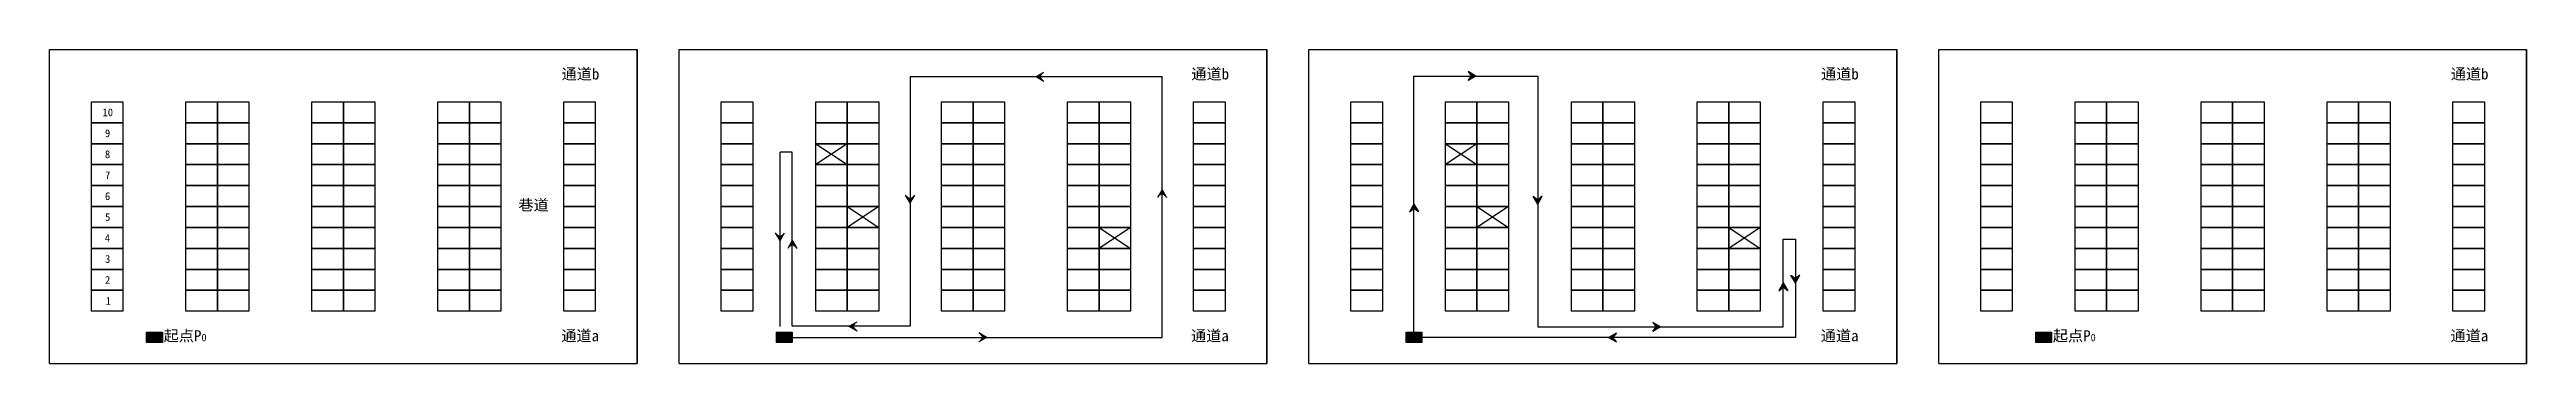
# Model space of a CAD drawing. Header units: millimetres. Extents: x 2028006 to 2146006, y 3397215 to 3412215.
import ezdxf

# ---------------------------------------------------------------- set-up
doc = ezdxf.new("R2010")
doc.units = ezdxf.units.MM
doc.header["$LTSCALE"] = 80
doc.linetypes.add('ACAD_ISO05W100', pattern=[33, 24, -3, 0, -3, 0, -3])
for name, color, linetype in [('D-GL-01-图框', 7, 'Continuous'), ('D-HT-01-粗实线', 7, 'Continuous'), ('D-HT-05-双点画线', 6, 'ACAD_ISO05W100'), ('D-HT-07-文字说明', 3, 'Continuous'), ('E-GL-01-集装单元化设备', 7, 'Continuous'), ('E-HT-01-设备外轮廓', 7, 'Continuous')]:
    doc.layers.add(name, color=color, linetype=linetype)
doc.styles.get("Standard").update_dxf_attribs({"font": 'simplex.shx'})
pattern_1 = [(0, (1080335.38, 1769698.144), (0, 3.3528), [2.4384, -0.9144]), (90, (1080335.38, 1769698.144), (-3.3528, 2e-16), [2.4384, -0.9144])]
pattern_2 = [(0, (-992312.291, -1628767.2935), (0, 3.3528), [2.4384, -0.9144]), (90, (-992312.291, -1628767.2935), (-3.3528, 2e-16), [2.4384, -0.9144])]

# ---------------------------------------------------------------- blocks, each defined once
blk = doc.blocks.new('储位1500_1000')
at = {"layer": 'E-HT-01-设备外轮廓'}
for points in [[(0, 1000), (1500, 1000), (1500, 0)], [(1500, 0), (0, 0), (0, 1000)]]:
    blk.add_lwpolyline(points, dxfattribs=at)
blk = doc.blocks.new('路径箭头')
at = {"layer": 'D-HT-01-粗实线', "true_color": 0xcd2027}
h = blk.add_hatch(dxfattribs=at)
h.set_pattern_fill('ANGLE', color=242, scale=0.48)
h.set_pattern_definition(pattern_2)
edge = h.paths.add_edge_path()
edge.add_line((0, 0), (-373, 215))
edge.add_line((-373, 215), (-208, 0))
h = blk.add_hatch(dxfattribs=at)
h.set_pattern_fill('ANGLE', color=242, scale=0.48)
h.set_pattern_definition(pattern_2)
edge = h.paths.add_edge_path()
edge.add_line((0, 0), (-373, -215))
edge.add_line((-373, -215), (-208, 0))
at = {"layer": 'D-HT-01-粗实线', "color": 242, "true_color": 0xcd2027}
for q in [(-373, 215), (-373, -215)]:
    blk.add_line((0, 0), q, dxfattribs=at)
blk = doc.blocks.new('路径箭头蓝色')
at = {"layer": 'D-HT-01-粗实线', "true_color": 0x2776bb}
h = blk.add_hatch(dxfattribs=at)
h.set_pattern_fill('ANGLE', color=152, scale=0.48)
h.set_pattern_definition(pattern_2)
edge = h.paths.add_edge_path()
edge.add_line((0, 0), (-373, 215))
edge.add_line((-373, 215), (-208, 0))
h = blk.add_hatch(dxfattribs=at)
h.set_pattern_fill('ANGLE', color=152, scale=0.48)
h.set_pattern_definition(pattern_2)
edge = h.paths.add_edge_path()
edge.add_line((0, 0), (-373, -215))
edge.add_line((-373, -215), (-208, 0))
at = {"layer": 'D-HT-01-粗实线', "color": 152, "true_color": 0x2776bb}
for p, q in [((0, 0), (-373, 215)), ((-373, 215), (-208, 0)), ((0, 0), (-373, -215)), ((-373, -215), (-208, 0))]:
    blk.add_line(p, q, dxfattribs=at)

msp = doc.modelspace()

# ---------------------------------------------------------------- hatches: boundary and pattern name
at = {"layer": 'D-HT-01-粗实线', "true_color": 0xcd2027}
h = msp.add_hatch(dxfattribs=at)
h.set_pattern_fill('ANGLE', color=242, scale=0.48)
h.set_pattern_definition(pattern_1)
edge = h.paths.add_edge_path()
edge.add_line((2072648, 3398465), (2072275, 3398681))
edge.add_line((2072275, 3398681), (2072440, 3398465))
h = msp.add_hatch(dxfattribs=at)
h.set_pattern_fill('ANGLE', color=242, scale=0.48)
h.set_pattern_definition(pattern_1)
edge = h.paths.add_edge_path()
edge.add_line((2072648, 3398465), (2072275, 3398250))
edge.add_line((2072275, 3398250), (2072440, 3398465))
at = {"layer": 'D-HT-05-双点画线', "true_color": 0x636466}
h = msp.add_hatch(dxfattribs=at)
h.set_pattern_fill('ANGLE', color=251)
h.set_pattern_definition([(0, (0, 250), (0, 6.985), [5.08, -1.905]), (90, (0, 250), (-6.985, 4e-16), [5.08, -1.905])])
edge = h.paths.add_edge_path(flags=17)
edge.add_line((2032631, 3398715), (2033381, 3398715))
edge.add_line((2033381, 3398715), (2033381, 3398215))
edge = h.paths.add_edge_path(flags=17)
edge.add_line((2033381, 3398215), (2032631, 3398215))
edge.add_line((2032631, 3398215), (2032631, 3398715))
h = msp.add_hatch(dxfattribs=at)
h.set_pattern_fill('ANGLE', color=251)
h.set_pattern_definition([(0, (30000, 250), (0, 6.985), [5.08, -1.905]), (90, (30000, 250), (-6.985, 4e-16), [5.08, -1.905])])
edge = h.paths.add_edge_path(flags=17)
edge.add_line((2062631, 3398715), (2063381, 3398715))
edge.add_line((2063381, 3398715), (2063381, 3398215))
edge = h.paths.add_edge_path(flags=17)
edge.add_line((2063381, 3398215), (2062631, 3398215))
edge.add_line((2062631, 3398215), (2062631, 3398715))
h = msp.add_hatch(dxfattribs=at)
h.set_pattern_fill('ANGLE', color=251)
h.set_pattern_definition([(0, (60000, 250), (0, 6.985), [5.08, -1.905]), (90, (60000, 250), (-6.985, 4e-16), [5.08, -1.905])])
edge = h.paths.add_edge_path(flags=17)
edge.add_line((2092631, 3398715), (2093381, 3398715))
edge.add_line((2093381, 3398715), (2093381, 3398215))
edge = h.paths.add_edge_path(flags=17)
edge.add_line((2093381, 3398215), (2092631, 3398215))
edge.add_line((2092631, 3398215), (2092631, 3398715))
h = msp.add_hatch(dxfattribs=at)
h.set_pattern_fill('ANGLE', color=251)
h.set_pattern_definition([(0, (90000, 250), (0, 6.985), [5.08, -1.905]), (90, (90000, 250), (-6.985, 4e-16), [5.08, -1.905])])
edge = h.paths.add_edge_path(flags=17)
edge.add_line((2122631, 3398715), (2123381, 3398715))
edge.add_line((2123381, 3398715), (2123381, 3398215))
edge = h.paths.add_edge_path(flags=17)
edge.add_line((2123381, 3398215), (2122631, 3398215))
edge.add_line((2122631, 3398215), (2122631, 3398715))

# ---------------------------------------------------------------- linework, layer by layer
at = {"layer": 'D-GL-01-图框'}
for points in [[(2028006, 3397215), (2028006, 3412215), (2056006, 3412215)], [(2058006, 3397215), (2058006, 3412215), (2086006, 3412215)], [(2088006, 3397215), (2088006, 3412215), (2116006, 3412215)], [(2118006, 3397215), (2118006, 3412215), (2146006, 3412215)], [(2028006, 3397215), (2028006, 3397215), (2056006, 3397215)], [(2058006, 3397215), (2058006, 3397215), (2086006, 3397215)], [(2088006, 3397215), (2088006, 3397215), (2116006, 3397215)], [(2118006, 3397215), (2118006, 3397215), (2146006, 3397215)]]:
    msp.add_lwpolyline(points, dxfattribs=at)
for points in [[(2056006, 3412215), (2056006, 3397215)], [(2086006, 3412215), (2086006, 3397215)], [(2116006, 3412215), (2116006, 3397215)], [(2146006, 3412215), (2146006, 3397215)]]:
    msp.add_lwpolyline(points, close=True, dxfattribs=at)
at = {"layer": 'D-HT-01-粗实线', "color": 242, "true_color": 0xcd2027}
for p, q in [((2069006, 3410917), (2081006, 3410917)), ((2069006, 3410917), (2069006, 3398999)), ((2081006, 3398465), (2081006, 3410917)), ((2063390, 3407304), (2062806, 3407304)), ((2063390, 3398999), (2063390, 3407304)), ((2063381, 3398465), (2081006, 3398465)), ((2069006, 3398999), (2063390, 3398999)), ((2072648, 3398465), (2072275, 3398681)), ((2072648, 3398465), (2072275, 3398250))]:
    msp.add_line(p, q, dxfattribs=at)
at = {"layer": 'D-HT-01-粗实线', "color": 152, "true_color": 0x2776bb}
for p, q in [((2093006, 3398715), (2093006, 3410943)), ((2093006, 3410943), (2098906, 3410943)), ((2098906, 3410943), (2098906, 3398966)), ((2110600, 3398966), (2110600, 3403163)), ((2110600, 3403163), (2111179, 3403163)), ((2111179, 3403163), (2111179, 3398465)), ((2111179, 3398465), (2093381, 3398465)), ((2098906, 3398966), (2110600, 3398966))]:
    msp.add_line(p, q, dxfattribs=at)
at = {"layer": 'D-HT-01-粗实线', "color": 242, "lineweight": 30, "true_color": 0xcd2027}
msp.add_line((2062806, 3398990), (2062806, 3407304), dxfattribs=at)
at = {"layer": 'E-GL-01-集装单元化设备'}
for p, q in [((2064506, 3407715), (2066006, 3406715)), ((2066006, 3407715), (2064506, 3406715)), ((2094506, 3407715), (2096006, 3406715)), ((2096006, 3407715), (2094506, 3406715)), ((2066006, 3404715), (2067506, 3403715)), ((2067506, 3404715), (2066006, 3403715)), ((2096006, 3404715), (2097506, 3403715)), ((2097506, 3404715), (2096006, 3403715)), ((2078006, 3403715), (2079506, 3402715)), ((2079506, 3403715), (2078006, 3402715)), ((2108006, 3403715), (2109506, 3402715)), ((2109506, 3403715), (2108006, 3402715))]:
    msp.add_line(p, q, dxfattribs=at)

# ---------------------------------------------------------------- block references
at = {"layer": 'D-HT-01-粗实线'}
for name, p, rotation in [('路径箭头', (2075006, 3410917), 180), ('路径箭头', (2081006, 3405518), 90), ('路径箭头', (2069006, 3404891), 270), ('路径箭头蓝色', (2093006, 3404829), 90), ('路径箭头蓝色', (2098906, 3404829), 270), ('路径箭头', (2062806, 3403085), 270), ('路径箭头', (2063390, 3403085), 90), ('路径箭头蓝色', (2110600, 3401064), 89.99999999999999), ('路径箭头蓝色', (2111179, 3401064), 270), ('路径箭头', (2066106, 3398999), 180), ('路径箭头蓝色', (2102280, 3398465), 180)]:
    msp.add_blockref(name, p, dxfattribs=dict(at, rotation=rotation))
for p in [(2095956, 3410943), (2104753, 3398966)]:
    msp.add_blockref('路径箭头蓝色', p, dxfattribs=at)
at = {"layer": 'E-HT-01-设备外轮廓'}
for p in [(2030006, 3408715), (2034506, 3408715), (2036006, 3408715), (2040506, 3408715), (2042006, 3408715), (2046506, 3408715), (2048006, 3408715), (2052506, 3408715), (2060006, 3408715), (2064506, 3408715), (2066006, 3408715), (2070506, 3408715), (2072006, 3408715), (2076506, 3408715), (2078006, 3408715), (2082506, 3408715), (2090006, 3408715), (2094506, 3408715), (2096006, 3408715), (2100506, 3408715), (2102006, 3408715), (2106506, 3408715), (2108006, 3408715), (2112506, 3408715), (2120006, 3408715), (2124506, 3408715), (2126006, 3408715), (2130506, 3408715), (2132006, 3408715), (2136506, 3408715), (2138006, 3408715), (2142506, 3408715), (2030006, 3407715), (2034506, 3407715), (2036006, 3407715), (2040506, 3407715), (2042006, 3407715), (2046506, 3407715), (2048006, 3407715), (2052506, 3407715), (2060006, 3407715), (2064506, 3407715), (2066006, 3407715), (2070506, 3407715), (2072006, 3407715), (2076506, 3407715), (2078006, 3407715), (2082506, 3407715), (2090006, 3407715), (2094506, 3407715), (2096006, 3407715), (2100506, 3407715), (2102006, 3407715), (2106506, 3407715), (2108006, 3407715), (2112506, 3407715), (2120006, 3407715), (2124506, 3407715), (2126006, 3407715), (2130506, 3407715), (2132006, 3407715), (2136506, 3407715), (2138006, 3407715), (2142506, 3407715), (2030006, 3406715), (2030006, 3405715), (2034506, 3406715), (2034506, 3405715), (2036006, 3406715), (2036006, 3405715), (2040506, 3406715), (2040506, 3405715), (2042006, 3406715), (2042006, 3405715), (2046506, 3406715), (2046506, 3405715), (2048006, 3406715), (2048006, 3405715), (2052506, 3406715), (2052506, 3405715), (2060006, 3406715), (2060006, 3405715), (2064506, 3406715), (2064506, 3405715), (2066006, 3406715), (2066006, 3405715), (2070506, 3406715), (2070506, 3405715), (2072006, 3406715), (2072006, 3405715), (2076506, 3406715), (2076506, 3405715), (2078006, 3406715), (2078006, 3405715), (2082506, 3406715), (2082506, 3405715), (2090006, 3406715), (2090006, 3405715), (2094506, 3406715), (2094506, 3405715), (2096006, 3406715), (2096006, 3405715), (2100506, 3406715), (2100506, 3405715), (2102006, 3406715), (2102006, 3405715), (2106506, 3406715), (2106506, 3405715), (2108006, 3406715), (2108006, 3405715), (2112506, 3406715), (2112506, 3405715), (2120006, 3406715), (2120006, 3405715), (2124506, 3406715), (2124506, 3405715), (2126006, 3406715), (2126006, 3405715), (2130506, 3406715), (2130506, 3405715), (2132006, 3406715), (2132006, 3405715), (2136506, 3406715), (2136506, 3405715), (2138006, 3406715), (2138006, 3405715), (2142506, 3406715), (2142506, 3405715), (2030006, 3404715), (2034506, 3404715), (2036006, 3404715), (2040506, 3404715), (2042006, 3404715), (2046506, 3404715), (2048006, 3404715), (2052506, 3404715), (2060006, 3404715), (2064506, 3404715), (2066006, 3404715), (2070506, 3404715), (2072006, 3404715), (2076506, 3404715), (2078006, 3404715), (2082506, 3404715), (2090006, 3404715), (2094506, 3404715), (2096006, 3404715), (2100506, 3404715), (2102006, 3404715), (2106506, 3404715), (2108006, 3404715), (2112506, 3404715), (2120006, 3404715), (2124506, 3404715), (2126006, 3404715), (2130506, 3404715), (2132006, 3404715), (2136506, 3404715), (2138006, 3404715), (2142506, 3404715), (2030006, 3403715), (2034506, 3403715), (2036006, 3403715), (2040506, 3403715), (2042006, 3403715), (2046506, 3403715), (2048006, 3403715), (2052506, 3403715), (2060006, 3403715), (2064506, 3403715), (2066006, 3403715), (2070506, 3403715), (2072006, 3403715), (2076506, 3403715), (2078006, 3403715), (2082506, 3403715), (2090006, 3403715), (2094506, 3403715), (2096006, 3403715), (2100506, 3403715), (2102006, 3403715), (2106506, 3403715), (2108006, 3403715), (2112506, 3403715), (2120006, 3403715), (2124506, 3403715), (2126006, 3403715), (2130506, 3403715), (2132006, 3403715), (2136506, 3403715), (2138006, 3403715), (2142506, 3403715), (2030006, 3402715), (2034506, 3402715), (2036006, 3402715), (2040506, 3402715), (2042006, 3402715), (2046506, 3402715), (2048006, 3402715), (2052506, 3402715), (2060006, 3402715), (2064506, 3402715), (2066006, 3402715), (2070506, 3402715), (2072006, 3402715), (2076506, 3402715), (2078006, 3402715), (2082506, 3402715), (2090006, 3402715), (2094506, 3402715), (2096006, 3402715), (2100506, 3402715), (2102006, 3402715), (2106506, 3402715), (2108006, 3402715), (2112506, 3402715), (2120006, 3402715), (2124506, 3402715), (2126006, 3402715), (2130506, 3402715), (2132006, 3402715), (2136506, 3402715), (2138006, 3402715), (2142506, 3402715), (2030006, 3401715), (2034506, 3401715), (2036006, 3401715), (2040506, 3401715), (2042006, 3401715), (2046506, 3401715), (2048006, 3401715), (2052506, 3401715), (2060006, 3401715), (2064506, 3401715), (2066006, 3401715), (2070506, 3401715), (2072006, 3401715), (2076506, 3401715), (2078006, 3401715), (2082506, 3401715), (2090006, 3401715), (2094506, 3401715), (2096006, 3401715), (2100506, 3401715), (2102006, 3401715), (2106506, 3401715), (2108006, 3401715), (2112506, 3401715), (2120006, 3401715), (2124506, 3401715), (2126006, 3401715), (2130506, 3401715), (2132006, 3401715), (2136506, 3401715), (2138006, 3401715), (2142506, 3401715), (2030006, 3400715), (2034506, 3400715), (2036006, 3400715), (2040506, 3400715), (2042006, 3400715), (2046506, 3400715), (2048006, 3400715), (2052506, 3400715), (2060006, 3400715), (2064506, 3400715), (2066006, 3400715), (2070506, 3400715), (2072006, 3400715), (2076506, 3400715), (2078006, 3400715), (2082506, 3400715), (2090006, 3400715), (2094506, 3400715), (2096006, 3400715), (2100506, 3400715), (2102006, 3400715), (2106506, 3400715), (2108006, 3400715), (2112506, 3400715), (2120006, 3400715), (2124506, 3400715), (2126006, 3400715), (2130506, 3400715), (2132006, 3400715), (2136506, 3400715), (2138006, 3400715), (2142506, 3400715), (2030006, 3399715), (2034506, 3399715), (2036006, 3399715), (2040506, 3399715), (2042006, 3399715), (2046506, 3399715), (2048006, 3399715), (2052506, 3399715), (2060006, 3399715), (2064506, 3399715), (2066006, 3399715), (2070506, 3399715), (2072006, 3399715), (2076506, 3399715), (2078006, 3399715), (2082506, 3399715), (2090006, 3399715), (2094506, 3399715), (2096006, 3399715), (2100506, 3399715), (2102006, 3399715), (2106506, 3399715), (2108006, 3399715), (2112506, 3399715), (2120006, 3399715), (2124506, 3399715), (2126006, 3399715), (2130506, 3399715), (2132006, 3399715), (2136506, 3399715), (2138006, 3399715), (2142506, 3399715)]:
    msp.add_blockref('储位1500_1000', p, dxfattribs=at)
at = {"layer": 'E-HT-01-设备外轮廓', "color": 251, "true_color": 0x636466, "xscale": 0.5, "yscale": 0.5, "zscale": 0.5}
for p in [(2032631, 3398215), (2062631, 3398215), (2092631, 3398215), (2122631, 3398215)]:
    msp.add_blockref('储位1500_1000', p, dxfattribs=at)

# ---------------------------------------------------------------- texts
at = {"layer": 'D-HT-07-文字说明', "color": 0, "attachment_point": 1}
for s, width, insert, char_height in [('\\pi342.12;{\\fSimSun|b0|i0|c134|p2;通道b}', 2501.27, (2052059, 3411308), 528), ('\\pi342.12;{\\fSimSun|b0|i0|c134|p2;通道b}', 2501.27, (2082059, 3411308), 528), ('\\pi342.12;{\\fSimSun|b0|i0|c134|p2;通道b}', 2501.27, (2112059, 3411308), 528), ('\\pi342.12;{\\fSimSun|b0|i0|c134|p2;通道b}', 2501.27, (2142059, 3411308), 528), ('\\pi43.066;{\\fSimSun|b0|i0|c134|p2;10}', 528, (2030487, 3409396), 369.6), ('\\pi157.66;{\\fSimSun|b0|i0|c134|p2;9}', 528, (2030487, 3408396), 369.6), ('\\pi158.69;{\\fSimSun|b0|i0|c134|p2;8}', 528, (2030487, 3407396), 369.6), ('\\pi163.86;{\\fSimSun|b0|i0|c134|p2;7}', 528, (2030487, 3406396), 369.6), ('\\pi163.86;{\\fSimSun|b0|i0|c134|p2;5}', 528, (2030487, 3404396), 369.6), ('\\pi157.66;{\\fSimSun|b0|i0|c134|p2;6}', 528, (2030487, 3405396), 369.6), ('{\\fSimSun|b0|i0|c134|p2;巷道}', 1537.76, (2050344, 3405050), 528), ('\\pi150.44;{\\fSimSun|b0|i0|c134|p2;4}', 528, (2030487, 3403396), 369.6), ('\\pi163.86;{\\fSimSun|b0|i0|c134|p2;3}', 528, (2030487, 3402396), 369.6), ('\\pi161.79;{\\fSimSun|b0|i0|c134|p2;2}', 528, (2030487, 3401396), 369.6), ('\\pi188.63;{\\fSimSun|b0|i0|c134|p2;1}', 528, (2030490, 3400394), 369.6), ('{\\fSimSun|b0|i0|c134|p2;起点P\\H0.68182x;0}', 2501.27, (2033444, 3398808), 528), ('\\pi328.85;{\\fSimSun|b0|i0|c134|p2;通道a}', 2501.27, (2052059, 3398808), 528), ('\\pi328.85;{\\fSimSun|b0|i0|c134|p2;通道a}', 2501.27, (2082059, 3398808), 528), ('\\pi328.85;{\\fSimSun|b0|i0|c134|p2;通道a}', 2501.27, (2112059, 3398808), 528), ('{\\fSimSun|b0|i0|c134|p2;起点P\\H0.68182x;0}', 2501.27, (2123444, 3398808), 528), ('\\pi328.85;{\\fSimSun|b0|i0|c134|p2;通道a}', 2501.27, (2142059, 3398808), 528)]:
    msp.add_mtext_dynamic_manual_height_columns(s, width=width, gutter_width=0, heights=[625], dxfattribs=dict(at, insert=insert, char_height=char_height))

doc.saveas('drawing.dxf')
